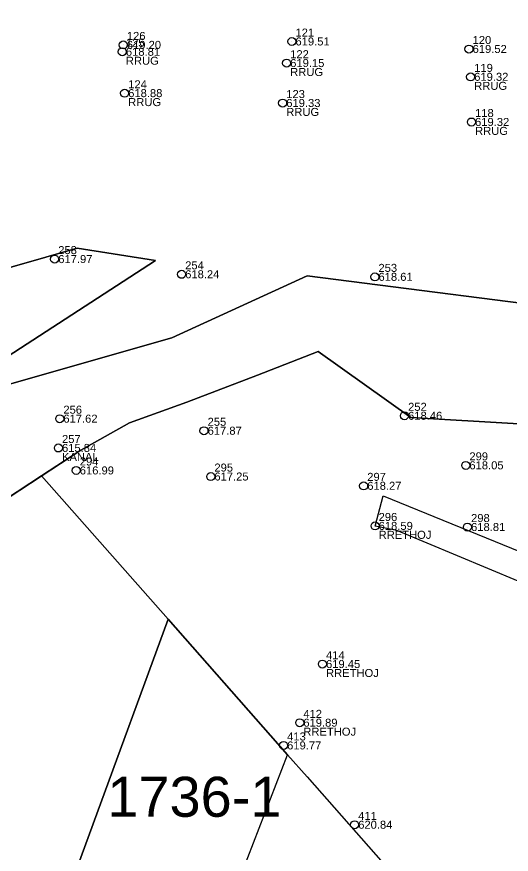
# Model space of a CAD drawing. Header units: metres. Extents: x 7508000 to 7510589, y 4725804 to 4728000.
# Drawn here: x 7509371.4 to 7509433.2, y 4726869.1 to 4726973.8 of the extents above; entities that cross this region are included whole.
import ezdxf
from ezdxf.enums import TextEntityAlignment as Align

# ---------------------------------------------------------------- set-up
doc = ezdxf.new("R2010")
doc.units = ezdxf.units.M
for name, color, linetype in [('OBILIQ_A10_PAR_PARCEL_TXT', 7, 'Continuous'), ('OBILIQ_PAR_PARCELGEOM_ILI', 7, 'Continuous'), ('Orotofoto 2018', 7, 'Continuous'), ('Parcela Baze', 7, 'Continuous'), ('V-NODE', 1, 'Continuous'), ('V-NODE-TEXT', 11, 'Continuous')]:
    doc.layers.add(name, color=color, linetype=linetype)
doc.styles.get("Standard").update_dxf_attribs({"font": 'arial.ttf'})
picture_1 = doc.add_image_def('image1.ecw', size_in_pixel=(11111, 11111))

# ---------------------------------------------------------------- blocks, each defined once
blk = doc.blocks.new('*U54')
at = {"color": 0, "linetype": 'ByBlock', "lineweight": -2, "transparency": 16777216}
blk.add_line((0, 0), (0, 0), dxfattribs=at)
blk.add_circle((0, 0), 0.5, dxfattribs=at)
blk = doc.blocks.new('*U400', base_point=(7509428.19, 4726960.64, 619.32))
at = {"layer": 'V-NODE-TEXT', "color": 1, "linetype": 'ByBlock', "char_height": 1}
for s, insert, attachment_point in [('118', (7509428.64, 4726961.25, 619.32), 7), ('619.32', (7509428.64, 4726960.64, 619.32), 4), ('RRUG', (7509428.64, 4726960.03, 619.32), 1)]:
    blk.add_mtext(s, dxfattribs=dict(at, insert=insert, attachment_point=attachment_point))
blk = doc.blocks.new('*U401', base_point=(7509428.194, 4726960.636, 619.324))
at = {"layer": 'V-NODE-TEXT', "color": 7, "lineweight": -2}
blk.add_blockref('*U400', (7509428.194, 4726960.636, 619.324), dxfattribs=at)
blk = doc.blocks.new('*U402', base_point=(7509428.194, 4726960.636, 619.324))
at = {"layer": 'V-NODE', "color": 7, "lineweight": -2, "xscale": 0.9999999800000003, "yscale": 0.9999999800000003, "zscale": 0.9999999800000003}
blk.add_blockref('*U54', (7509428.194, 4726960.636, 619.324), dxfattribs=at)
at = {"layer": 'V-NODE-TEXT', "color": 7, "lineweight": -2}
blk.add_blockref('*U401', (7509428.194, 4726960.636, 619.324), dxfattribs=at)
blk = doc.blocks.new('*U403', base_point=(7509428.08, 4726966.28, 619.32))
at = {"layer": 'V-NODE-TEXT', "color": 1, "linetype": 'ByBlock', "char_height": 1}
for s, insert, attachment_point in [('119', (7509428.53, 4726966.89, 619.32), 7), ('619.32', (7509428.53, 4726966.28, 619.32), 4), ('RRUG', (7509428.53, 4726965.66, 619.32), 1)]:
    blk.add_mtext(s, dxfattribs=dict(at, insert=insert, attachment_point=attachment_point))
blk = doc.blocks.new('*U404', base_point=(7509428.08, 4726966.275, 619.322))
at = {"layer": 'V-NODE-TEXT', "color": 7, "lineweight": -2}
blk.add_blockref('*U403', (7509428.08, 4726966.275, 619.322), dxfattribs=at)
blk = doc.blocks.new('*U405', base_point=(7509428.08, 4726966.275, 619.322))
at = {"layer": 'V-NODE', "color": 7, "lineweight": -2, "xscale": 0.9999999800000003, "yscale": 0.9999999800000003, "zscale": 0.9999999800000003}
blk.add_blockref('*U54', (7509428.08, 4726966.275, 619.322), dxfattribs=at)
at = {"layer": 'V-NODE-TEXT', "color": 7, "lineweight": -2}
blk.add_blockref('*U404', (7509428.08, 4726966.275, 619.322), dxfattribs=at)
blk = doc.blocks.new('*U406', base_point=(7509427.882, 4726969.757, 619.5237))
at = {"layer": 'V-NODE-TEXT', "color": 1, "linetype": 'ByBlock', "char_height": 1}
for s, insert, attachment_point in [('120', (7509428.332, 4726970.367573, 619.5237), 7), ('619.52', (7509428.332, 4726969.757, 619.5237), 4)]:
    blk.add_mtext(s, dxfattribs=dict(at, insert=insert, attachment_point=attachment_point))
blk = doc.blocks.new('*U407', base_point=(7509427.882, 4726969.757, 619.524))
at = {"layer": 'V-NODE-TEXT', "color": 7, "lineweight": -2}
blk.add_blockref('*U406', (7509427.882, 4726969.757, 619.524), dxfattribs=at)
blk = doc.blocks.new('*U408', base_point=(7509427.882, 4726969.757, 619.524))
at = {"layer": 'V-NODE', "color": 7, "lineweight": -2, "xscale": 0.9999999800000003, "yscale": 0.9999999800000003, "zscale": 0.9999999800000003}
blk.add_blockref('*U54', (7509427.882, 4726969.757, 619.524), dxfattribs=at)
at = {"layer": 'V-NODE-TEXT', "color": 7, "lineweight": -2}
blk.add_blockref('*U407', (7509427.882, 4726969.757, 619.524), dxfattribs=at)
blk = doc.blocks.new('*U409', base_point=(7509405.745, 4726970.7, 619.5061))
at = {"layer": 'V-NODE-TEXT', "color": 1, "linetype": 'ByBlock', "char_height": 1}
for s, insert, attachment_point in [('121', (7509406.195, 4726971.310573, 619.5061), 7), ('619.51', (7509406.195, 4726970.7, 619.5061), 4)]:
    blk.add_mtext(s, dxfattribs=dict(at, insert=insert, attachment_point=attachment_point))
blk = doc.blocks.new('*U410', base_point=(7509405.745, 4726970.7, 619.506))
at = {"layer": 'V-NODE-TEXT', "color": 7, "lineweight": -2}
blk.add_blockref('*U409', (7509405.745, 4726970.7, 619.506), dxfattribs=at)
blk = doc.blocks.new('*U411', base_point=(7509405.745, 4726970.7, 619.506))
at = {"layer": 'V-NODE', "color": 7, "lineweight": -2, "xscale": 0.9999999800000003, "yscale": 0.9999999800000003, "zscale": 0.9999999800000003}
blk.add_blockref('*U54', (7509405.745, 4726970.7, 619.506), dxfattribs=at)
at = {"layer": 'V-NODE-TEXT', "color": 7, "lineweight": -2}
blk.add_blockref('*U410', (7509405.745, 4726970.7, 619.506), dxfattribs=at)
blk = doc.blocks.new('*U412', base_point=(7509405.094, 4726968.005, 619.1494))
at = {"layer": 'V-NODE-TEXT', "color": 1, "linetype": 'ByBlock', "char_height": 1}
for s, insert, attachment_point in [('122', (7509405.544, 4726968.615573, 619.1494), 7), ('619.15', (7509405.544, 4726968.005, 619.1494), 4), ('RRUG', (7509405.544, 4726967.394427, 619.1494), 1)]:
    blk.add_mtext(s, dxfattribs=dict(at, insert=insert, attachment_point=attachment_point))
blk = doc.blocks.new('*U413', base_point=(7509405.094, 4726968.005, 619.149))
at = {"layer": 'V-NODE-TEXT', "color": 7, "lineweight": -2}
blk.add_blockref('*U412', (7509405.094, 4726968.005, 619.149), dxfattribs=at)
blk = doc.blocks.new('*U414', base_point=(7509405.094, 4726968.005, 619.149))
at = {"layer": 'V-NODE', "color": 7, "lineweight": -2, "xscale": 0.9999999800000003, "yscale": 0.9999999800000003, "zscale": 0.9999999800000003}
blk.add_blockref('*U54', (7509405.094, 4726968.005, 619.149), dxfattribs=at)
at = {"layer": 'V-NODE-TEXT', "color": 7, "lineweight": -2}
blk.add_blockref('*U413', (7509405.094, 4726968.005, 619.149), dxfattribs=at)
blk = doc.blocks.new('*U415', base_point=(7509404.6, 4726963.01, 619.33))
at = {"layer": 'V-NODE-TEXT', "color": 1, "linetype": 'ByBlock', "char_height": 1}
for s, insert, attachment_point in [('123', (7509405.05, 4726963.62, 619.33), 7), ('619.33', (7509405.05, 4726963.01, 619.33), 4), ('RRUG', (7509405.05, 4726962.4, 619.33), 1)]:
    blk.add_mtext(s, dxfattribs=dict(at, insert=insert, attachment_point=attachment_point))
blk = doc.blocks.new('*U416', base_point=(7509404.596, 4726963.01, 619.326))
at = {"layer": 'V-NODE-TEXT', "color": 7, "lineweight": -2}
blk.add_blockref('*U415', (7509404.596, 4726963.01, 619.326), dxfattribs=at)
blk = doc.blocks.new('*U417', base_point=(7509404.596, 4726963.01, 619.326))
at = {"layer": 'V-NODE', "color": 7, "lineweight": -2, "xscale": 0.9999999800000003, "yscale": 0.9999999800000003, "zscale": 0.9999999800000003}
blk.add_blockref('*U54', (7509404.596, 4726963.01, 619.326), dxfattribs=at)
at = {"layer": 'V-NODE-TEXT', "color": 7, "lineweight": -2}
blk.add_blockref('*U416', (7509404.596, 4726963.01, 619.326), dxfattribs=at)
blk = doc.blocks.new('*U418', base_point=(7509384.851, 4726964.243, 618.8772))
at = {"layer": 'V-NODE-TEXT', "color": 1, "linetype": 'ByBlock', "char_height": 1}
for s, insert, attachment_point in [('124', (7509385.301, 4726964.853573, 618.8772), 7), ('618.88', (7509385.301, 4726964.243, 618.8772), 4), ('RRUG', (7509385.301, 4726963.632427, 618.8772), 1)]:
    blk.add_mtext(s, dxfattribs=dict(at, insert=insert, attachment_point=attachment_point))
blk = doc.blocks.new('*U419', base_point=(7509384.851, 4726964.243, 618.877))
at = {"layer": 'V-NODE-TEXT', "color": 7, "lineweight": -2}
blk.add_blockref('*U418', (7509384.851, 4726964.243, 618.877), dxfattribs=at)
blk = doc.blocks.new('*U420', base_point=(7509384.851, 4726964.243, 618.877))
at = {"layer": 'V-NODE', "color": 7, "lineweight": -2, "xscale": 0.9999999800000003, "yscale": 0.9999999800000003, "zscale": 0.9999999800000003}
blk.add_blockref('*U54', (7509384.851, 4726964.243, 618.877), dxfattribs=at)
at = {"layer": 'V-NODE-TEXT', "color": 7, "lineweight": -2}
blk.add_blockref('*U419', (7509384.851, 4726964.243, 618.877), dxfattribs=at)
blk = doc.blocks.new('*U421', base_point=(7509384.563, 4726969.414, 618.8051))
at = {"layer": 'V-NODE-TEXT', "color": 1, "linetype": 'ByBlock', "char_height": 1}
for s, insert, attachment_point in [('125', (7509385.013, 4726970.024573, 618.8051), 7), ('618.81', (7509385.013, 4726969.414, 618.8051), 4), ('RRUG', (7509385.013, 4726968.803427, 618.8051), 1)]:
    blk.add_mtext(s, dxfattribs=dict(at, insert=insert, attachment_point=attachment_point))
blk = doc.blocks.new('*U422', base_point=(7509384.563, 4726969.414, 618.805))
at = {"layer": 'V-NODE-TEXT', "color": 7, "lineweight": -2}
blk.add_blockref('*U421', (7509384.563, 4726969.414, 618.805), dxfattribs=at)
blk = doc.blocks.new('*U423', base_point=(7509384.563, 4726969.414, 618.805))
at = {"layer": 'V-NODE', "color": 7, "lineweight": -2, "xscale": 0.9999999800000003, "yscale": 0.9999999800000003, "zscale": 0.9999999800000003}
blk.add_blockref('*U54', (7509384.563, 4726969.414, 618.805), dxfattribs=at)
at = {"layer": 'V-NODE-TEXT', "color": 7, "lineweight": -2}
blk.add_blockref('*U422', (7509384.563, 4726969.414, 618.805), dxfattribs=at)
blk = doc.blocks.new('*U424', base_point=(7509384.676, 4726970.266, 619.2011))
at = {"layer": 'V-NODE-TEXT', "color": 1, "linetype": 'ByBlock', "char_height": 1}
for s, insert, attachment_point in [('126', (7509385.126, 4726970.876573, 619.2011), 7), ('619.20', (7509385.126, 4726970.266, 619.2011), 4)]:
    blk.add_mtext(s, dxfattribs=dict(at, insert=insert, attachment_point=attachment_point))
blk = doc.blocks.new('*U425', base_point=(7509384.676, 4726970.266, 619.201))
at = {"layer": 'V-NODE-TEXT', "color": 7, "lineweight": -2}
blk.add_blockref('*U424', (7509384.676, 4726970.266, 619.201), dxfattribs=at)
blk = doc.blocks.new('*U426', base_point=(7509384.676, 4726970.266, 619.201))
at = {"layer": 'V-NODE', "color": 7, "lineweight": -2, "xscale": 0.9999999800000003, "yscale": 0.9999999800000003, "zscale": 0.9999999800000003}
blk.add_blockref('*U54', (7509384.676, 4726970.266, 619.201), dxfattribs=at)
at = {"layer": 'V-NODE-TEXT', "color": 7, "lineweight": -2}
blk.add_blockref('*U425', (7509384.676, 4726970.266, 619.201), dxfattribs=at)
blk = doc.blocks.new('*U772', base_point=(7509419.822, 4726923.928, 618.4646))
at = {"layer": 'V-NODE-TEXT', "color": 1, "linetype": 'ByBlock', "char_height": 1}
for s, insert, attachment_point in [('252', (7509420.272, 4726924.538573, 618.4646), 7), ('618.46', (7509420.272, 4726923.928, 618.4646), 4)]:
    blk.add_mtext(s, dxfattribs=dict(at, insert=insert, attachment_point=attachment_point))
blk = doc.blocks.new('*U773', base_point=(7509419.822, 4726923.928, 618.465))
at = {"layer": 'V-NODE-TEXT', "color": 7, "lineweight": -2}
blk.add_blockref('*U772', (7509419.822, 4726923.928, 618.465), dxfattribs=at)
blk = doc.blocks.new('*U774', base_point=(7509419.822, 4726923.928, 618.465))
at = {"layer": 'V-NODE', "color": 7, "lineweight": -2, "xscale": 0.9999999800000003, "yscale": 0.9999999800000003, "zscale": 0.9999999800000003}
blk.add_blockref('*U54', (7509419.822, 4726923.928, 618.465), dxfattribs=at)
at = {"layer": 'V-NODE-TEXT', "color": 7, "lineweight": -2}
blk.add_blockref('*U773', (7509419.822, 4726923.928, 618.465), dxfattribs=at)
blk = doc.blocks.new('*U775', base_point=(7509416.119, 4726941.291, 618.6084))
at = {"layer": 'V-NODE-TEXT', "color": 1, "linetype": 'ByBlock', "char_height": 1}
for s, insert, attachment_point in [('253', (7509416.569, 4726941.901573, 618.6084), 7), ('618.61', (7509416.569, 4726941.291, 618.6084), 4)]:
    blk.add_mtext(s, dxfattribs=dict(at, insert=insert, attachment_point=attachment_point))
blk = doc.blocks.new('*U776', base_point=(7509416.119, 4726941.291, 618.608))
at = {"layer": 'V-NODE-TEXT', "color": 7, "lineweight": -2}
blk.add_blockref('*U775', (7509416.119, 4726941.291, 618.608), dxfattribs=at)
blk = doc.blocks.new('*U777', base_point=(7509416.119, 4726941.291, 618.608))
at = {"layer": 'V-NODE', "color": 7, "lineweight": -2, "xscale": 0.9999999800000003, "yscale": 0.9999999800000003, "zscale": 0.9999999800000003}
blk.add_blockref('*U54', (7509416.119, 4726941.291, 618.608), dxfattribs=at)
at = {"layer": 'V-NODE-TEXT', "color": 7, "lineweight": -2}
blk.add_blockref('*U776', (7509416.119, 4726941.291, 618.608), dxfattribs=at)
blk = doc.blocks.new('*U778', base_point=(7509391.971, 4726941.612, 618.2404))
at = {"layer": 'V-NODE-TEXT', "color": 1, "linetype": 'ByBlock', "char_height": 1}
for s, insert, attachment_point in [('254', (7509392.421, 4726942.222573, 618.2404), 7), ('618.24', (7509392.421, 4726941.612, 618.2404), 4)]:
    blk.add_mtext(s, dxfattribs=dict(at, insert=insert, attachment_point=attachment_point))
blk = doc.blocks.new('*U779', base_point=(7509391.971, 4726941.612, 618.24))
at = {"layer": 'V-NODE-TEXT', "color": 7, "lineweight": -2}
blk.add_blockref('*U778', (7509391.971, 4726941.612, 618.24), dxfattribs=at)
blk = doc.blocks.new('*U780', base_point=(7509391.971, 4726941.612, 618.24))
at = {"layer": 'V-NODE', "color": 7, "lineweight": -2, "xscale": 0.9999999800000003, "yscale": 0.9999999800000003, "zscale": 0.9999999800000003}
blk.add_blockref('*U54', (7509391.971, 4726941.612, 618.24), dxfattribs=at)
at = {"layer": 'V-NODE-TEXT', "color": 7, "lineweight": -2}
blk.add_blockref('*U779', (7509391.971, 4726941.612, 618.24), dxfattribs=at)
blk = doc.blocks.new('*U781', base_point=(7509394.771, 4726922.058, 617.8697))
at = {"layer": 'V-NODE-TEXT', "color": 1, "linetype": 'ByBlock', "char_height": 1}
for s, insert, attachment_point in [('255', (7509395.221, 4726922.668573, 617.8697), 7), ('617.87', (7509395.221, 4726922.058, 617.8697), 4)]:
    blk.add_mtext(s, dxfattribs=dict(at, insert=insert, attachment_point=attachment_point))
blk = doc.blocks.new('*U782', base_point=(7509394.771, 4726922.058, 617.87))
at = {"layer": 'V-NODE-TEXT', "color": 7, "lineweight": -2}
blk.add_blockref('*U781', (7509394.771, 4726922.058, 617.87), dxfattribs=at)
blk = doc.blocks.new('*U783', base_point=(7509394.771, 4726922.058, 617.87))
at = {"layer": 'V-NODE', "color": 7, "lineweight": -2, "xscale": 0.9999999800000003, "yscale": 0.9999999800000003, "zscale": 0.9999999800000003}
blk.add_blockref('*U54', (7509394.771, 4726922.058, 617.87), dxfattribs=at)
at = {"layer": 'V-NODE-TEXT', "color": 7, "lineweight": -2}
blk.add_blockref('*U782', (7509394.771, 4726922.058, 617.87), dxfattribs=at)
blk = doc.blocks.new('*U784', base_point=(7509376.755, 4726923.566, 617.616))
at = {"layer": 'V-NODE-TEXT', "color": 1, "linetype": 'ByBlock', "char_height": 1}
for s, insert, attachment_point in [('256', (7509377.205, 4726924.176573, 617.616), 7), ('617.62', (7509377.205, 4726923.566, 617.616), 4)]:
    blk.add_mtext(s, dxfattribs=dict(at, insert=insert, attachment_point=attachment_point))
blk = doc.blocks.new('*U785', base_point=(7509376.755, 4726923.566, 617.616))
at = {"layer": 'V-NODE-TEXT', "color": 7, "lineweight": -2}
blk.add_blockref('*U784', (7509376.755, 4726923.566, 617.616), dxfattribs=at)
blk = doc.blocks.new('*U786', base_point=(7509376.755, 4726923.566, 617.616))
at = {"layer": 'V-NODE', "color": 7, "lineweight": -2, "xscale": 0.9999999800000003, "yscale": 0.9999999800000003, "zscale": 0.9999999800000003}
blk.add_blockref('*U54', (7509376.755, 4726923.566, 617.616), dxfattribs=at)
at = {"layer": 'V-NODE-TEXT', "color": 7, "lineweight": -2}
blk.add_blockref('*U785', (7509376.755, 4726923.566, 617.616), dxfattribs=at)
blk = doc.blocks.new('*U787', base_point=(7509376.579, 4726919.905, 615.8391))
at = {"layer": 'V-NODE-TEXT', "color": 1, "linetype": 'ByBlock', "char_height": 1}
for s, insert, attachment_point in [('257', (7509377.029, 4726920.515573, 615.8391), 7), ('615.84', (7509377.029, 4726919.905, 615.8391), 4), ('KANAL', (7509377.029, 4726919.294427, 615.8391), 1)]:
    blk.add_mtext(s, dxfattribs=dict(at, insert=insert, attachment_point=attachment_point))
blk = doc.blocks.new('*U788', base_point=(7509376.579, 4726919.905, 615.839))
at = {"layer": 'V-NODE-TEXT', "color": 7, "lineweight": -2}
blk.add_blockref('*U787', (7509376.579, 4726919.905, 615.839), dxfattribs=at)
blk = doc.blocks.new('*U789', base_point=(7509376.579, 4726919.905, 615.839))
at = {"layer": 'V-NODE', "color": 7, "lineweight": -2, "xscale": 0.9999999800000003, "yscale": 0.9999999800000003, "zscale": 0.9999999800000003}
blk.add_blockref('*U54', (7509376.579, 4726919.905, 615.839), dxfattribs=at)
at = {"layer": 'V-NODE-TEXT', "color": 7, "lineweight": -2}
blk.add_blockref('*U788', (7509376.579, 4726919.905, 615.839), dxfattribs=at)
blk = doc.blocks.new('*U790', base_point=(7509376.11, 4726943.507, 617.9715))
at = {"layer": 'V-NODE-TEXT', "color": 1, "linetype": 'ByBlock', "char_height": 1}
for s, insert, attachment_point in [('258', (7509376.56, 4726944.117573, 617.9715), 7), ('617.97', (7509376.56, 4726943.507, 617.9715), 4)]:
    blk.add_mtext(s, dxfattribs=dict(at, insert=insert, attachment_point=attachment_point))
blk = doc.blocks.new('*U791', base_point=(7509376.11, 4726943.507, 617.971))
at = {"layer": 'V-NODE-TEXT', "color": 7, "lineweight": -2}
blk.add_blockref('*U790', (7509376.11, 4726943.507, 617.971), dxfattribs=at)
blk = doc.blocks.new('*U792', base_point=(7509376.11, 4726943.507, 617.971))
at = {"layer": 'V-NODE', "color": 7, "lineweight": -2, "xscale": 0.9999999800000003, "yscale": 0.9999999800000003, "zscale": 0.9999999800000003}
blk.add_blockref('*U54', (7509376.11, 4726943.507, 617.971), dxfattribs=at)
at = {"layer": 'V-NODE-TEXT', "color": 7, "lineweight": -2}
blk.add_blockref('*U791', (7509376.11, 4726943.507, 617.971), dxfattribs=at)
blk = doc.blocks.new('*U889', base_point=(7509378.798, 4726917.097, 616.9877))
at = {"layer": 'V-NODE-TEXT', "color": 1, "linetype": 'ByBlock', "char_height": 1}
for s, insert, attachment_point in [('294', (7509379.248, 4726917.707573, 616.9877), 7), ('616.99', (7509379.248, 4726917.097, 616.9877), 4)]:
    blk.add_mtext(s, dxfattribs=dict(at, insert=insert, attachment_point=attachment_point))
blk = doc.blocks.new('*U890', base_point=(7509378.798, 4726917.097, 616.988))
at = {"layer": 'V-NODE-TEXT', "color": 7, "lineweight": -2}
blk.add_blockref('*U889', (7509378.798, 4726917.097, 616.988), dxfattribs=at)
blk = doc.blocks.new('*U891', base_point=(7509378.798, 4726917.097, 616.988))
at = {"layer": 'V-NODE', "color": 7, "lineweight": -2, "xscale": 0.9999999800000003, "yscale": 0.9999999800000003, "zscale": 0.9999999800000003}
blk.add_blockref('*U54', (7509378.798, 4726917.097, 616.988), dxfattribs=at)
at = {"layer": 'V-NODE-TEXT', "color": 7, "lineweight": -2}
blk.add_blockref('*U890', (7509378.798, 4726917.097, 616.988), dxfattribs=at)
blk = doc.blocks.new('*U892', base_point=(7509395.617, 4726916.34, 617.2531))
at = {"layer": 'V-NODE-TEXT', "color": 1, "linetype": 'ByBlock', "char_height": 1}
for s, insert, attachment_point in [('295', (7509396.067, 4726916.950573, 617.2531), 7), ('617.25', (7509396.067, 4726916.34, 617.2531), 4)]:
    blk.add_mtext(s, dxfattribs=dict(at, insert=insert, attachment_point=attachment_point))
blk = doc.blocks.new('*U893', base_point=(7509395.617, 4726916.34, 617.253))
at = {"layer": 'V-NODE-TEXT', "color": 7, "lineweight": -2}
blk.add_blockref('*U892', (7509395.617, 4726916.34, 617.253), dxfattribs=at)
blk = doc.blocks.new('*U894', base_point=(7509395.617, 4726916.34, 617.253))
at = {"layer": 'V-NODE', "color": 7, "lineweight": -2, "xscale": 0.9999999800000003, "yscale": 0.9999999800000003, "zscale": 0.9999999800000003}
blk.add_blockref('*U54', (7509395.617, 4726916.34, 617.253), dxfattribs=at)
at = {"layer": 'V-NODE-TEXT', "color": 7, "lineweight": -2}
blk.add_blockref('*U893', (7509395.617, 4726916.34, 617.253), dxfattribs=at)
blk = doc.blocks.new('*U895', base_point=(7509416.142, 4726910.174, 618.5852))
at = {"layer": 'V-NODE-TEXT', "color": 1, "linetype": 'ByBlock', "char_height": 1}
for s, insert, attachment_point in [('296', (7509416.592, 4726910.784573, 618.5852), 7), ('618.59', (7509416.592, 4726910.174, 618.5852), 4), ('RRETHOJ', (7509416.592, 4726909.563427, 618.5852), 1)]:
    blk.add_mtext(s, dxfattribs=dict(at, insert=insert, attachment_point=attachment_point))
blk = doc.blocks.new('*U896', base_point=(7509416.142, 4726910.174, 618.585))
at = {"layer": 'V-NODE-TEXT', "color": 7, "lineweight": -2}
blk.add_blockref('*U895', (7509416.142, 4726910.174, 618.585), dxfattribs=at)
blk = doc.blocks.new('*U897', base_point=(7509416.142, 4726910.174, 618.585))
at = {"layer": 'V-NODE', "color": 7, "lineweight": -2, "xscale": 0.9999999800000003, "yscale": 0.9999999800000003, "zscale": 0.9999999800000003}
blk.add_blockref('*U54', (7509416.142, 4726910.174, 618.585), dxfattribs=at)
at = {"layer": 'V-NODE-TEXT', "color": 7, "lineweight": -2}
blk.add_blockref('*U896', (7509416.142, 4726910.174, 618.585), dxfattribs=at)
blk = doc.blocks.new('*U898', base_point=(7509414.718, 4726915.185, 618.274))
at = {"layer": 'V-NODE-TEXT', "color": 1, "linetype": 'ByBlock', "char_height": 1}
for s, insert, attachment_point in [('297', (7509415.168, 4726915.795573, 618.274), 7), ('618.27', (7509415.168, 4726915.185, 618.274), 4)]:
    blk.add_mtext(s, dxfattribs=dict(at, insert=insert, attachment_point=attachment_point))
blk = doc.blocks.new('*U899', base_point=(7509414.718, 4726915.185, 618.274))
at = {"layer": 'V-NODE-TEXT', "color": 7, "lineweight": -2}
blk.add_blockref('*U898', (7509414.718, 4726915.185, 618.274), dxfattribs=at)
blk = doc.blocks.new('*U900', base_point=(7509414.718, 4726915.185, 618.274))
at = {"layer": 'V-NODE', "color": 7, "lineweight": -2, "xscale": 0.9999999800000003, "yscale": 0.9999999800000003, "zscale": 0.9999999800000003}
blk.add_blockref('*U54', (7509414.718, 4726915.185, 618.274), dxfattribs=at)
at = {"layer": 'V-NODE-TEXT', "color": 7, "lineweight": -2}
blk.add_blockref('*U899', (7509414.718, 4726915.185, 618.274), dxfattribs=at)
blk = doc.blocks.new('*U901', base_point=(7509427.694, 4726910.026, 618.8144))
at = {"layer": 'V-NODE-TEXT', "color": 1, "linetype": 'ByBlock', "char_height": 1}
for s, insert, attachment_point in [('298', (7509428.144, 4726910.636573, 618.8144), 7), ('618.81', (7509428.144, 4726910.026, 618.8144), 4)]:
    blk.add_mtext(s, dxfattribs=dict(at, insert=insert, attachment_point=attachment_point))
blk = doc.blocks.new('*U902', base_point=(7509427.694, 4726910.026, 618.814))
at = {"layer": 'V-NODE-TEXT', "color": 7, "lineweight": -2}
blk.add_blockref('*U901', (7509427.694, 4726910.026, 618.814), dxfattribs=at)
blk = doc.blocks.new('*U903', base_point=(7509427.694, 4726910.026, 618.814))
at = {"layer": 'V-NODE', "color": 7, "lineweight": -2, "xscale": 0.9999999800000003, "yscale": 0.9999999800000003, "zscale": 0.9999999800000003}
blk.add_blockref('*U54', (7509427.694, 4726910.026, 618.814), dxfattribs=at)
at = {"layer": 'V-NODE-TEXT', "color": 7, "lineweight": -2}
blk.add_blockref('*U902', (7509427.694, 4726910.026, 618.814), dxfattribs=at)
blk = doc.blocks.new('*U904', base_point=(7509427.479, 4726917.744, 618.0452))
at = {"layer": 'V-NODE-TEXT', "color": 1, "linetype": 'ByBlock', "char_height": 1}
for s, insert, attachment_point in [('299', (7509427.929, 4726918.354573, 618.0452), 7), ('618.05', (7509427.929, 4726917.744, 618.0452), 4)]:
    blk.add_mtext(s, dxfattribs=dict(at, insert=insert, attachment_point=attachment_point))
blk = doc.blocks.new('*U905', base_point=(7509427.479, 4726917.744, 618.045))
at = {"layer": 'V-NODE-TEXT', "color": 7, "lineweight": -2}
blk.add_blockref('*U904', (7509427.479, 4726917.744, 618.045), dxfattribs=at)
blk = doc.blocks.new('*U906', base_point=(7509427.479, 4726917.744, 618.045))
at = {"layer": 'V-NODE', "color": 7, "lineweight": -2, "xscale": 0.9999999800000003, "yscale": 0.9999999800000003, "zscale": 0.9999999800000003}
blk.add_blockref('*U54', (7509427.479, 4726917.744, 618.045), dxfattribs=at)
at = {"layer": 'V-NODE-TEXT', "color": 7, "lineweight": -2}
blk.add_blockref('*U905', (7509427.479, 4726917.744, 618.045), dxfattribs=at)
blk = doc.blocks.new('*U1237', base_point=(7509413.592, 4726872.826, 620.8429))
at = {"layer": 'V-NODE-TEXT', "color": 1, "linetype": 'ByBlock', "char_height": 1}
for s, insert, attachment_point in [('411', (7509414.042, 4726873.436573, 620.8429), 7), ('620.84', (7509414.042, 4726872.826, 620.8429), 4)]:
    blk.add_mtext(s, dxfattribs=dict(at, insert=insert, attachment_point=attachment_point))
blk = doc.blocks.new('*U1238', base_point=(7509413.592, 4726872.826, 620.843))
at = {"layer": 'V-NODE-TEXT', "color": 7, "lineweight": -2}
blk.add_blockref('*U1237', (7509413.592, 4726872.826, 620.843), dxfattribs=at)
blk = doc.blocks.new('*U1239', base_point=(7509413.592, 4726872.826, 620.843))
at = {"layer": 'V-NODE', "color": 7, "lineweight": -2, "xscale": 0.9999999800000003, "yscale": 0.9999999800000003, "zscale": 0.9999999800000003}
blk.add_blockref('*U54', (7509413.592, 4726872.826, 620.843), dxfattribs=at)
at = {"layer": 'V-NODE-TEXT', "color": 7, "lineweight": -2}
blk.add_blockref('*U1238', (7509413.592, 4726872.826, 620.843), dxfattribs=at)
blk = doc.blocks.new('*U1240', base_point=(7509406.727, 4726885.585, 619.8942))
at = {"layer": 'V-NODE-TEXT', "color": 1, "linetype": 'ByBlock', "char_height": 1}
for s, insert, attachment_point in [('412', (7509407.177, 4726886.195573, 619.8942), 7), ('619.89', (7509407.177, 4726885.585, 619.8942), 4), ('RRETHOJ', (7509407.177, 4726884.974427, 619.8942), 1)]:
    blk.add_mtext(s, dxfattribs=dict(at, insert=insert, attachment_point=attachment_point))
blk = doc.blocks.new('*U1241', base_point=(7509406.727, 4726885.585, 619.894))
at = {"layer": 'V-NODE-TEXT', "color": 7, "lineweight": -2}
blk.add_blockref('*U1240', (7509406.727, 4726885.585, 619.894), dxfattribs=at)
blk = doc.blocks.new('*U1242', base_point=(7509406.727, 4726885.585, 619.894))
at = {"layer": 'V-NODE', "color": 7, "lineweight": -2, "xscale": 0.9999999800000003, "yscale": 0.9999999800000003, "zscale": 0.9999999800000003}
blk.add_blockref('*U54', (7509406.727, 4726885.585, 619.894), dxfattribs=at)
at = {"layer": 'V-NODE-TEXT', "color": 7, "lineweight": -2}
blk.add_blockref('*U1241', (7509406.727, 4726885.585, 619.894), dxfattribs=at)
blk = doc.blocks.new('*U1243', base_point=(7509404.705, 4726882.742, 619.7677))
at = {"layer": 'V-NODE-TEXT', "color": 1, "linetype": 'ByBlock', "char_height": 1}
for s, insert, attachment_point in [('413', (7509405.155, 4726883.352573, 619.7677), 7), ('619.77', (7509405.155, 4726882.742, 619.7677), 4)]:
    blk.add_mtext(s, dxfattribs=dict(at, insert=insert, attachment_point=attachment_point))
blk = doc.blocks.new('*U1244', base_point=(7509404.705, 4726882.742, 619.768))
at = {"layer": 'V-NODE-TEXT', "color": 7, "lineweight": -2}
blk.add_blockref('*U1243', (7509404.705, 4726882.742, 619.768), dxfattribs=at)
blk = doc.blocks.new('*U1245', base_point=(7509404.705, 4726882.742, 619.768))
at = {"layer": 'V-NODE', "color": 7, "lineweight": -2, "xscale": 0.9999999800000003, "yscale": 0.9999999800000003, "zscale": 0.9999999800000003}
blk.add_blockref('*U54', (7509404.705, 4726882.742, 619.768), dxfattribs=at)
at = {"layer": 'V-NODE-TEXT', "color": 7, "lineweight": -2}
blk.add_blockref('*U1244', (7509404.705, 4726882.742, 619.768), dxfattribs=at)
blk = doc.blocks.new('*U1246', base_point=(7509409.57, 4726892.912, 619.4537))
at = {"layer": 'V-NODE-TEXT', "color": 1, "linetype": 'ByBlock', "char_height": 1}
for s, insert, attachment_point in [('414', (7509410.02, 4726893.522573, 619.4537), 7), ('619.45', (7509410.02, 4726892.912, 619.4537), 4), ('RRETHOJ', (7509410.02, 4726892.301427, 619.4537), 1)]:
    blk.add_mtext(s, dxfattribs=dict(at, insert=insert, attachment_point=attachment_point))
blk = doc.blocks.new('*U1247', base_point=(7509409.57, 4726892.912, 619.454))
at = {"layer": 'V-NODE-TEXT', "color": 7, "lineweight": -2}
blk.add_blockref('*U1246', (7509409.57, 4726892.912, 619.454), dxfattribs=at)
blk = doc.blocks.new('*U1248', base_point=(7509409.57, 4726892.912, 619.454))
at = {"layer": 'V-NODE', "color": 7, "lineweight": -2, "xscale": 0.9999999800000003, "yscale": 0.9999999800000003, "zscale": 0.9999999800000003}
blk.add_blockref('*U54', (7509409.57, 4726892.912, 619.454), dxfattribs=at)
at = {"layer": 'V-NODE-TEXT', "color": 7, "lineweight": -2}
blk.add_blockref('*U1247', (7509409.57, 4726892.912, 619.454), dxfattribs=at)

msp = doc.modelspace()

# ---------------------------------------------------------------- linework, layer by layer
at = {"layer": 'OBILIQ_PAR_PARCELGEOM_ILI', "color": 7, "linetype": 'Continuous'}
for points in [[(7509445.42, 4726936.6), (7509407.67, 4726941.43), (7509390.76, 4726933.68), (7509360.51, 4726925.04), (7509388.73, 4726943.34), (7509378.94, 4726944.87), (7509366.86, 4726941.43), (7509357.33, 4726932.92), (7509337.34, 4726939.34), (7509329.27, 4726937.76), (7509302.3, 4726929.35), (7509282.73, 4726933.93), (7509269.62, 4726937.98), (7509253.8, 4726944.61), (7509233.34, 4726950.33), (7509197.28, 4726956.12), (7509158.82, 4726946.42), (7509134.94, 4726947.05), (7509121.13, 4726948.59), (7509104.38, 4726942.26), (7509069.48, 4726951.87), (7509040.79, 4726960.2)], [(7509060.11, 4726933.03), (7509105.21, 4726923.35), (7509126.12, 4726923.67), (7509159.33, 4726923.67), (7509188.6, 4726932.85), (7509225.29, 4726926.72), (7509244.09, 4726918.03), (7509245.75, 4726917.32), (7509275.5, 4726913.84), (7509302.01, 4726914.41), (7509310.25, 4726916.14), (7509331.64, 4726924.79), (7509345.15, 4726922.14), (7509350.26, 4726914.26), (7509365.42, 4726910.53), (7509379.38, 4726919.62), (7509385.45, 4726923.04), (7509392.61, 4726925.63), (7509401.46, 4726929.03), (7509409.04, 4726931.95), (7509420.61, 4726923.74), (7509446.9, 4726922.19)]]:
    msp.add_lwpolyline(points, dxfattribs=at)
for points in [[(7509371.55, 4726847.38), (7509390.28, 4726898.51), (7509374.47, 4726916.42), (7509365.42, 4726910.53), (7509350.26, 4726914.26), (7509345.15, 4726922.14), (7509343.28, 4726918.11), (7509337.02, 4726895.01), (7509326.41, 4726865.19), (7509371.55, 4726847.38)], [(7509398.14, 4726863.23), (7509405.2, 4726881.59), (7509390.28, 4726898.51), (7509371.55, 4726847.38), (7509389.44, 4726840.33), (7509398.14, 4726863.23)]]:
    msp.add_lwpolyline(points, close=True, dxfattribs=at)
at = {"layer": 'Parcela Baze', "color": 6, "lineweight": 30}
for points in [[(7509323.63, 4726974.22), (7509334.68, 4726961.66), (7509358.82, 4726934.25), (7509366.86, 4726941.43), (7509378.94, 4726944.87), (7509388.73, 4726943.34), (7509360.51, 4726925.04), (7509390.76, 4726933.68), (7509407.67, 4726941.43), (7509445.42, 4726936.6)], [(7509446.9, 4726922.19), (7509420.61, 4726923.74), (7509409.04, 4726931.95), (7509401.46, 4726929.03), (7509392.61, 4726925.63), (7509385.45, 4726923.04), (7509379.38, 4726919.62), (7509374.47, 4726916.42), (7509390.28, 4726898.51), (7509405.2, 4726881.59), (7509407.65, 4726878.81), (7509464.96, 4726813.74)], [(7509452.97, 4726895.37), (7509418.85, 4726909.6), (7509416.17, 4726910.13), (7509417.16, 4726913.95), (7509454.63, 4726898.64)]]:
    msp.add_lwpolyline(points, dxfattribs=at)

# ---------------------------------------------------------------- block references
at = {"color": 5, "lineweight": 30}
for name, p in [('*U426', (7509384.68, 4726970.27, 619.2)), ('*U411', (7509405.75, 4726970.7, 619.51)), ('*U423', (7509384.56, 4726969.41, 618.81)), ('*U408', (7509427.88, 4726969.76, 619.52)), ('*U414', (7509405.09, 4726968, 619.15)), ('*U405', (7509428.08, 4726966.28, 619.32)), ('*U420', (7509384.85, 4726964.24, 618.88)), ('*U417', (7509404.6, 4726963.01, 619.33)), ('*U402', (7509428.19, 4726960.64, 619.32)), ('*U792', (7509376.11, 4726943.51, 617.97)), ('*U780', (7509391.97, 4726941.61, 618.24)), ('*U777', (7509416.12, 4726941.29, 618.61)), ('*U774', (7509419.82, 4726923.93, 618.46)), ('*U786', (7509376.75, 4726923.57, 617.62)), ('*U783', (7509394.77, 4726922.06, 617.87)), ('*U789', (7509376.58, 4726919.91, 615.84)), ('*U906', (7509427.48, 4726917.74, 618.05)), ('*U891', (7509378.8, 4726917.1, 616.99)), ('*U894', (7509395.62, 4726916.34, 617.25)), ('*U900', (7509414.72, 4726915.18, 618.27)), ('*U897', (7509416.14, 4726910.17, 618.59)), ('*U903', (7509427.69, 4726910.03, 618.81)), ('*U1248', (7509409.57, 4726892.91, 619.45)), ('*U1242', (7509406.73, 4726885.58, 619.89)), ('*U1245', (7509404.71, 4726882.74, 619.77)), ('*U1239', (7509413.59, 4726872.83, 620.84))]:
    msp.add_blockref(name, p, dxfattribs=at)

# ---------------------------------------------------------------- texts
at = {"layer": 'OBILIQ_A10_PAR_PARCEL_TXT', "color": 7}
msp.add_text('1736-1', height=5, dxfattribs=at).set_placement((7509393.57, 4726876.33), align=Align.MIDDLE_CENTER)

# ---------------------------------------------------------------- pictures from other files: only their frames are drawn
at = {"layer": 'Orotofoto 2018'}
image = msp.add_image(picture_1, insert=(7508000, 4726000.02), size_in_units=(1999.82, 1999.82), dxfattribs=at)
image.dxf.flags = 7

doc.saveas('drawing.dxf')
